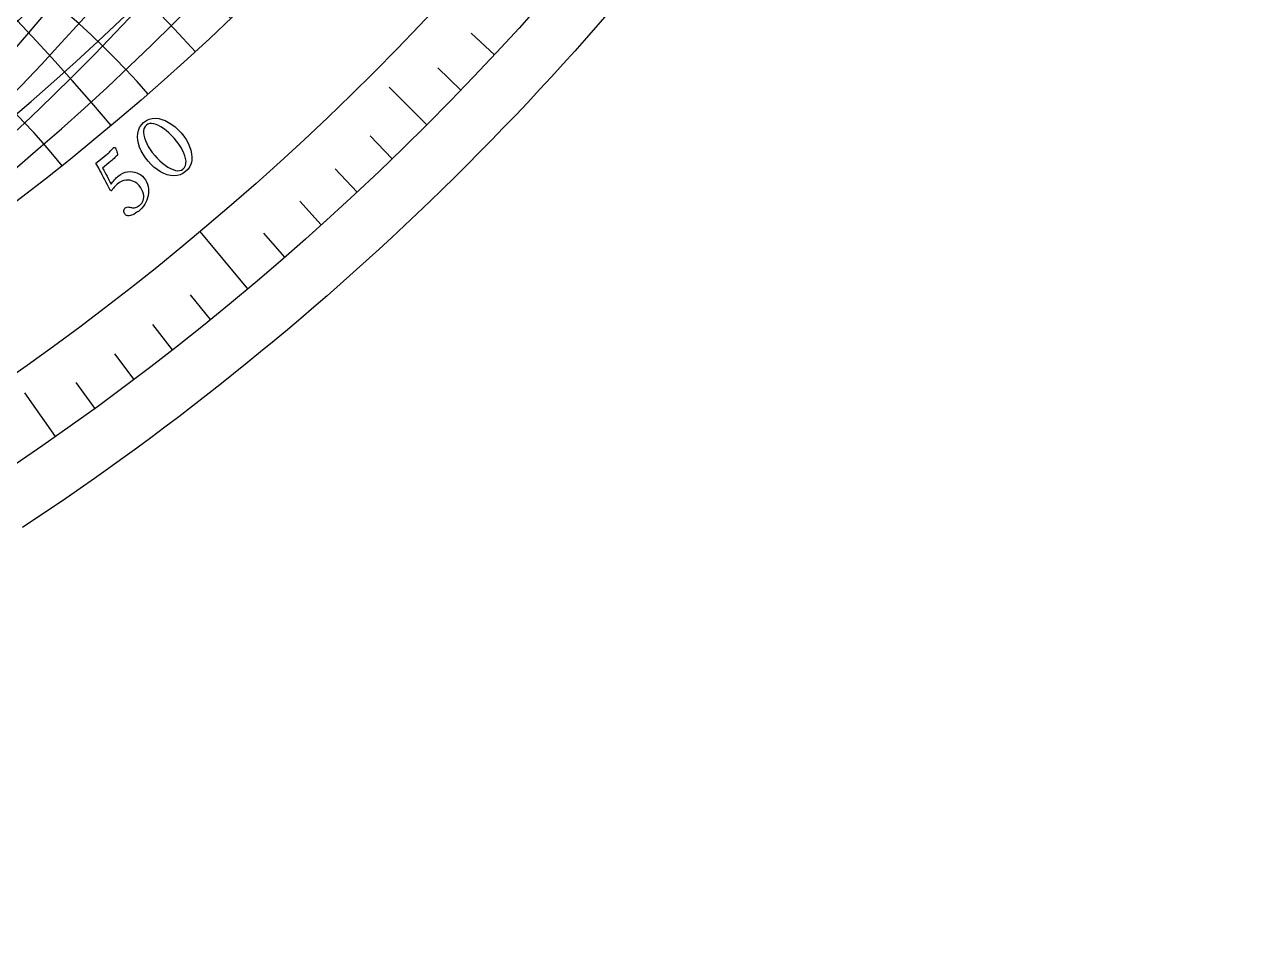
# Model space of a CAD drawing. Header units: millimetres. Extents: x -78 to 78, y -78 to 100.
# Drawn here: x 42.99 to 76.44, y -76.44 to -51.29 of the extents above; entities that cross this region are included whole.
import ezdxf

# ---------------------------------------------------------------- set-up
doc = ezdxf.new("R2010")
doc.units = ezdxf.units.MM
for name, color, linetype in [('CUT_OUTER', 1, 'Continuous'), ('ENGRAVE', 7, 'Continuous'), ('ENGRAVE_FINE', 8, 'Continuous'), ('TEXT', 5, 'Continuous')]:
    doc.layers.add(name, color=color, linetype=linetype)

msp = doc.modelspace()

# ---------------------------------------------------------------- linework, layer by layer
at = {"layer": 'CUT_OUTER'}
msp.add_lwpolyline([(59.0623, -50.9475), (58.7486, -51.3089), (58.4326, -51.6684), (58.1145, -52.026), (57.7942, -52.3816), (57.4717, -52.7352), (57.147, -53.0869), (56.8202, -53.4365), (56.4913, -53.7842), (56.1602, -54.1298), (55.827, -54.4733), (55.4917, -54.8149), (55.1543, -55.1543), (54.8149, -55.4917), (54.4733, -55.827), (54.1298, -56.1602), (53.7842, -56.4913), (53.4365, -56.8202), (53.0869, -57.147), (52.7352, -57.4717), (52.3816, -57.7942), (52.026, -58.1145), (51.6684, -58.4326), (51.3089, -58.7486), (50.9475, -59.0623), (50.5841, -59.3738), (50.2189, -59.683), (49.8517, -59.9901), (49.4827, -60.2948), (49.1118, -60.5973), (48.739, -60.8975), (48.3645, -61.1954), (47.9881, -61.491), (47.6099, -61.7843), (47.2299, -62.0753), (46.8481, -62.3639), (46.4645, -62.6502), (46.0793, -62.9341), (45.6922, -63.2157), (45.3035, -63.4948), (44.913, -63.7716), (44.5209, -64.046), (44.1271, -64.318), (43.7316, -64.5875), (43.3345, -64.8546), (42.9357, -65.1193)], dxfattribs=at)
at = {"layer": 'ENGRAVE'}
for points in [[(54.0512, -54.0512), (53.0171, -53.0171)], [(49.1347, -58.5564), (47.8186, -56.988)], [(43.8442, -62.616), (43.0053, -61.418)]]:
    msp.add_lwpolyline(points, dxfattribs=at)
for radius in [76.44, 76.44, 74.3925, 70.59, 70.59, 70.59]:
    msp.add_circle((0, 0), radius, dxfattribs=at)
for centre, radius, start, end in [((-25.6927, 0), 75.1203, 290, 70), ((-12.4469, 0), 71.679, 280, 80), ((0, -92.1487), 59.232, 40, 140)]:
    msp.add_arc(centre, radius, start, end, dxfattribs=at)
at = {"layer": 'ENGRAVE_FINE'}
for points in [[(55.9047, -52.132), (55.2629, -51.5335)], [(54.9863, -53.0997), (54.3551, -52.4901)], [(53.0997, -54.9863), (52.4901, -54.3551)], [(52.132, -55.9047), (51.5335, -55.2629)], [(51.1483, -56.806), (50.5612, -56.1539)], [(50.1492, -57.69), (49.5735, -57.0277)], [(48.1053, -59.405), (47.553, -58.7231)], [(47.0612, -60.2355), (46.5209, -59.5441)], [(46.0027, -61.0477), (45.4746, -60.3469)], [(44.9303, -61.8413), (44.4145, -61.1313)]]:
    msp.add_lwpolyline(points, dxfattribs=at)
for centre, radius, start, end in [((-32.9167, 0), 77.8874, 295, 65), ((-29.2393, 0), 76.4061, 292.5, 67.5), ((-22.2569, 0), 74.0157, 287.5, 72.5), ((-18.9145, 0), 73.0801, 285, 75), ((-15.6494, 0), 72.3039, 282.5, 77.5), ((-9.2933, 0), 71.1991, 277.5, 82.5), ((-6.1758, 0), 70.8596, 275, 85), ((-3.082, 0), 70.6573, 272.499999, 87.500001), ((-2.8246, -1.2331), 70.6573, 296.083333, 111.083334), ((-5.66, -2.4708), 70.8596, 298.583333, 108.583334), ((-8.5172, -3.7181), 71.1991, 301.083333, 106.083334), ((-11.4073, -4.9798), 71.679, 303.583333, 103.583333), ((-14.3424, -6.2611), 72.3039, 306.083333, 101.083333), ((-17.3348, -7.5674), 73.0801, 308.583333, 98.583333), ((-20.398, -8.9046), 74.0157, 311.083333, 96.083333), ((-23.5468, -10.2792), 75.1203, 313.583333, 93.583333), ((-26.7972, -11.6981), 76.4061, 316.083333, 91.083333), ((-37.3513, -16.3054), 81.5103, 323.583333, 83.583333), ((-33.6777, -14.7018), 79.5819, 321.083333, 86.083333), ((-30.1674, -13.1694), 77.8874, 318.583333, 88.583333), ((66.8258, -153.0797), 151.3807, 88.583333, 138.583333), ((61.1628, -140.1071), 135.6021, 86.083333, 141.083333), ((56.4836, -129.3885), 122.2655, 83.583333, 143.583333), ((52.5625, -120.4063), 110.8041, 81.083333, 146.083333), ((49.2381, -112.791), 100.813, 78.583333, 148.583333), ((46.3923, -106.2719), 91.9947, 76.083333, 151.083333), ((43.9365, -100.6464), 84.1259, 73.583333, 153.583333), ((41.8032, -95.7596), 77.0355, 71.083333, 156.083333), ((39.94, -91.4915), 70.59, 68.583333, 158.583333), ((38.3056, -87.7475), 64.6838, 66.083333, 161.083333), ((36.8671, -84.4524), 59.232, 63.583333, 163.583333), ((35.598, -81.5453), 54.1656, 61.08333, 166.08333), ((34.4769, -78.9771), 49.4277, 58.58333, 168.58333), ((0, -95.7442), 64.6838, 42.5, 137.5), ((33.486, -76.7073), 44.9708, 56.08333, 171.08333), ((32.6108, -74.7025), 40.7552, 53.58333, 173.58333), ((31.8393, -72.9351), 36.7468, 51.08333, 176.08333), ((31.1614, -71.3822), 32.9167, 48.58333, 178.58333), ((30.5687, -70.0246), 29.2393, 46.08333, 181.08333), ((30.0543, -68.8462), 25.6927, 43.58333, 183.58333), ((29.6124, -67.8338), 22.2569, 41.08333, 186.08333), ((29.2381, -66.9764), 18.9145, 38.58333, 188.58333)]:
    msp.add_arc(centre, radius, start, end, dxfattribs=at)
at = {"layer": 'TEXT'}
for points in [[(46.2674, -53.9931), (46.342, -53.9391), (46.4208, -53.9013), (46.5039, -53.8797), (46.5912, -53.8743), (46.6809, -53.8833), (46.7713, -53.9051), (46.8623, -53.9396), (46.9538, -53.9869), (47.0441, -54.045), (47.1311, -54.1123), (47.2147, -54.1888), (47.2951, -54.2745), (47.3689, -54.3659), (47.433, -54.4595), (47.4872, -54.5553), (47.5316, -54.6533), (47.5649, -54.7514), (47.5855, -54.8473), (47.5936, -54.941), (47.5891, -55.0325), (47.5704, -55.1195), (47.5362, -55.1996), (47.4863, -55.2728), (47.4208, -55.3391), (47.347, -55.3921), (47.2682, -55.4292), (47.1842, -55.4504), (47.0952, -55.4557), (47.0036, -55.4466), (46.9117, -55.4247), (46.8195, -55.3901), (46.7272, -55.3427), (46.6366, -55.2842), (46.5499, -55.2162), (46.4671, -55.1387), (46.388, -55.0518), (46.3157, -54.9592), (46.2531, -54.8647), (46.2003, -54.7681), (46.1571, -54.6696), (46.1249, -54.5715), (46.1053, -54.4758), (46.0982, -54.3828), (46.1035, -54.2922), (46.1224, -54.2066), (46.156, -54.1282), (46.2043, -54.0571), (46.2674, -53.9931)], [(46.3439, -54.0611), (46.3065, -54.1019), (46.2807, -54.15), (46.2665, -54.2056), (46.2638, -54.2686), (46.2716, -54.3373), (46.2887, -54.4099), (46.3151, -54.4862), (46.3509, -54.5664), (46.3951, -54.6486), (46.4467, -54.7309), (46.5057, -54.8135), (46.5721, -54.8961), (46.6421, -54.9743), (46.7136, -55.0454), (46.7865, -55.1096), (46.8609, -55.1667), (46.9346, -55.2155), (47.0057, -55.2548), (47.0741, -55.2846), (47.1398, -55.3049), (47.201, -55.3143), (47.2558, -55.3115), (47.3042, -55.2966), (47.3461, -55.2695), (47.387, -55.2254), (47.4148, -55.1743), (47.4296, -55.1163), (47.4314, -55.0513), (47.4216, -54.9811), (47.402, -54.9074), (47.3724, -54.8301), (47.3329, -54.7492), (47.2853, -54.6668), (47.2312, -54.5847), (47.1707, -54.5032), (47.1038, -54.422), (47.0325, -54.3438), (46.9607, -54.2733), (46.8884, -54.2104), (46.8157, -54.1552), (46.744, -54.1084), (46.6749, -54.071), (46.6084, -54.043), (46.5446, -54.0243), (46.4852, -54.016), (46.432, -54.0194), (46.3849, -54.0345), (46.3439, -54.0611)], [(45.568, -55.4629), (45.6311, -55.4168), (45.6954, -55.3817), (45.7607, -55.3574), (45.8272, -55.344), (45.8932, -55.34), (45.9573, -55.3436), (46.0195, -55.355), (46.0798, -55.3742), (46.1365, -55.4), (46.1878, -55.4314), (46.2337, -55.4685), (46.2743, -55.5111), (46.3155, -55.5664), (46.3486, -55.6239), (46.3738, -55.6837), (46.391, -55.7459), (46.4008, -55.8091), (46.4042, -55.8723), (46.4009, -55.9354), (46.3911, -55.9985), (46.3753, -56.0606), (46.3541, -56.121), (46.3274, -56.1796), (46.2954, -56.2365), (46.2587, -56.2907), (46.218, -56.3412), (46.1733, -56.388), (46.1247, -56.4312), (46.1019, -56.4486), (46.0753, -56.4666), (46.0448, -56.4852), (46.0104, -56.5044), (45.9742, -56.5224), (45.938, -56.5374), (45.9019, -56.5494), (45.8659, -56.5583), (45.8574, -56.5579), (45.846, -56.5563), (45.8318, -56.5533), (45.8146, -56.5491), (45.7971, -56.5431), (45.7815, -56.5351), (45.7679, -56.5251), (45.7562, -56.513), (45.7402, -56.4897), (45.7294, -56.4658), (45.7238, -56.4413), (45.7234, -56.4163), (45.7275, -56.3923), (45.7355, -56.3711), (45.7473, -56.3527), (45.7629, -56.337), (45.7854, -56.3223), (45.809, -56.3136), (45.8338, -56.3111), (45.8596, -56.3147), (45.8857, -56.3208), (45.9111, -56.3259), (45.9359, -56.3298), (45.9601, -56.3327), (45.9878, -56.3337), (46.015, -56.3311), (46.0419, -56.325), (46.0684, -56.3153), (46.094, -56.3031), (46.1182, -56.2895), (46.1411, -56.2745), (46.1626, -56.2581), (46.1895, -56.2327), (46.2134, -56.2032), (46.234, -56.1696), (46.2516, -56.132), (46.2643, -56.0908), (46.2703, -56.0463), (46.2698, -55.9985), (46.2626, -55.9475), (46.2472, -55.8939), (46.2217, -55.8383), (46.1863, -55.7806), (46.141, -55.7208), (46.1107, -55.6886), (46.0757, -55.6591), (46.036, -55.6325), (45.9915, -55.6086), (45.9432, -55.5895), (45.8922, -55.5773), (45.8385, -55.5718), (45.782, -55.5732), (45.7237, -55.5837), (45.6644, -55.6056), (45.6041, -55.639), (45.5428, -55.6839), (45.5245, -55.6999), (45.5042, -55.7196), (45.4818, -55.7429), (45.4575, -55.7699), (45.4344, -55.7973), (45.4157, -55.8217), (45.4013, -55.8432), (45.3914, -55.8619), (45.3877, -55.8638), (45.3831, -55.8645), (45.3777, -55.8638), (45.3714, -55.8617), (45.365, -55.8587), (45.3591, -55.8549), (45.3538, -55.8505), (45.3491, -55.8454), (45.3122, -55.7755), (45.2753, -55.7057), (45.2383, -55.6358), (45.2013, -55.566), (45.165, -55.4974), (45.1298, -55.4312), (45.0959, -55.3674), (45.0632, -55.306), (45.0325, -55.2486), (45.0045, -55.1971), (44.9791, -55.1513), (44.9564, -55.1113), (45.2648, -54.8582), (45.2861, -54.8402), (45.3072, -54.8214), (45.3281, -54.8019), (45.3488, -54.7815), (45.3684, -54.7615), (45.386, -54.7429), (45.4017, -54.7257), (45.4153, -54.7099), (45.4264, -54.6967), (45.4343, -54.6873), (45.4391, -54.6816), (45.4407, -54.6797), (45.4484, -54.6786), (45.4555, -54.6775), (45.4619, -54.6765), (45.4678, -54.6755), (45.4731, -54.6752), (45.4779, -54.6763), (45.4822, -54.6786), (45.4861, -54.6823), (45.4894, -54.6872), (45.4939, -54.6955), (45.4996, -54.7071), (45.5065, -54.7221), (45.5139, -54.7394), (45.5211, -54.7581), (45.528, -54.7781), (45.5347, -54.7994), (45.5405, -54.8212), (45.5447, -54.8424), (45.5474, -54.8631), (45.5484, -54.8833), (45.5278, -54.9041), (45.505, -54.9266), (45.48, -54.951), (45.4529, -54.977), (45.4232, -55.0048), (45.3903, -55.0343), (45.3542, -55.0653), (45.315, -55.0981), (45.1388, -55.2425), (45.1686, -55.2986), (45.1988, -55.355), (45.2294, -55.4117), (45.2606, -55.4687), (45.2913, -55.5253), (45.321, -55.5808), (45.3494, -55.6352), (45.3767, -55.6885), (45.3933, -55.6611), (45.4137, -55.6315), (45.4381, -55.5999), (45.4664, -55.5662), (45.4955, -55.5336), (45.5221, -55.5055), (45.5462, -55.482), (45.568, -55.4629)]]:
    msp.add_lwpolyline(points, close=True, dxfattribs=at)

doc.saveas('drawing.dxf')
